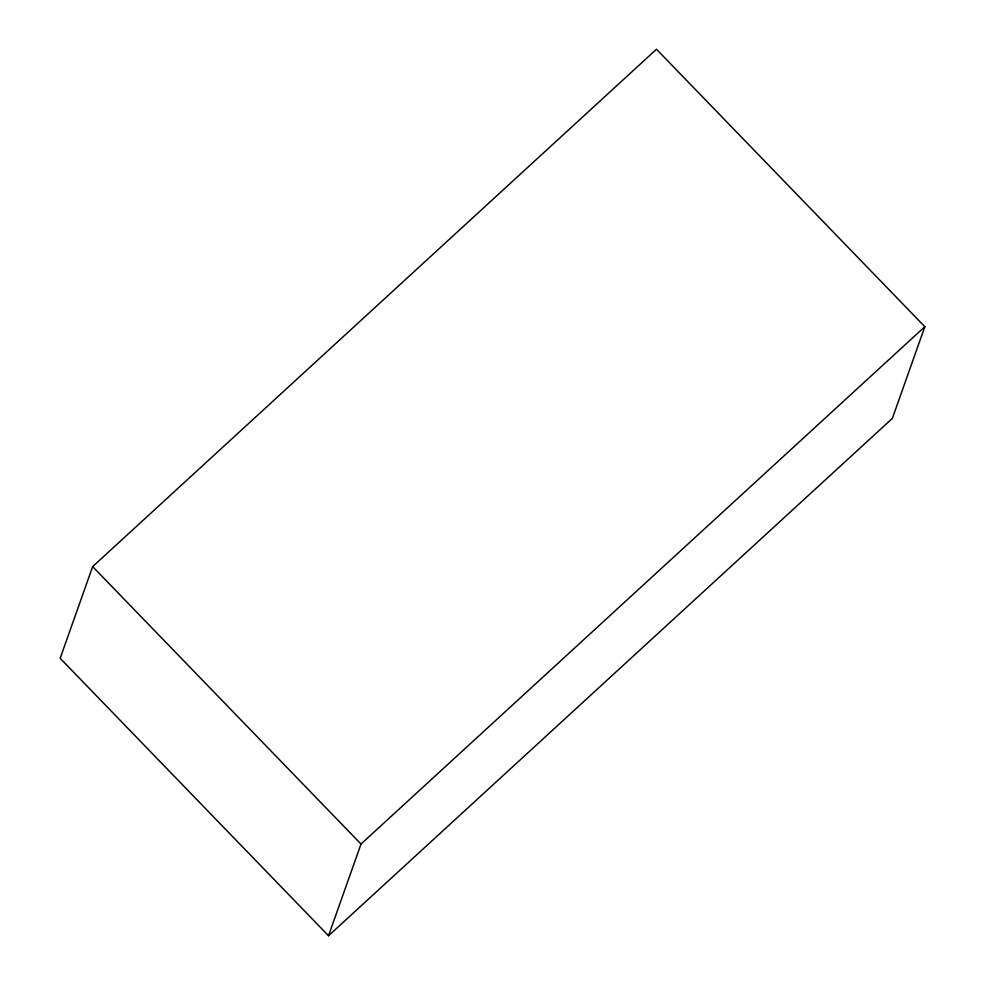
<?xml version="1.0" encoding="UTF-8"?>
<svg xmlns="http://www.w3.org/2000/svg" width="985" height="985" viewBox="0 0 985 985"><rect width="100%" height="100%" fill="white"/><g stroke="black" fill="none" stroke-linecap="round" stroke-linejoin="round"><path stroke-width="1.48" d="M92.639 566.609L60.171 658.312L328.522 935.75L892.361 418.391L924.829 326.688L656.478 49.25L92.639 566.609L361.002 844.046L328.522 935.75M361.002 844.046L924.829 326.688"/></g></svg>
